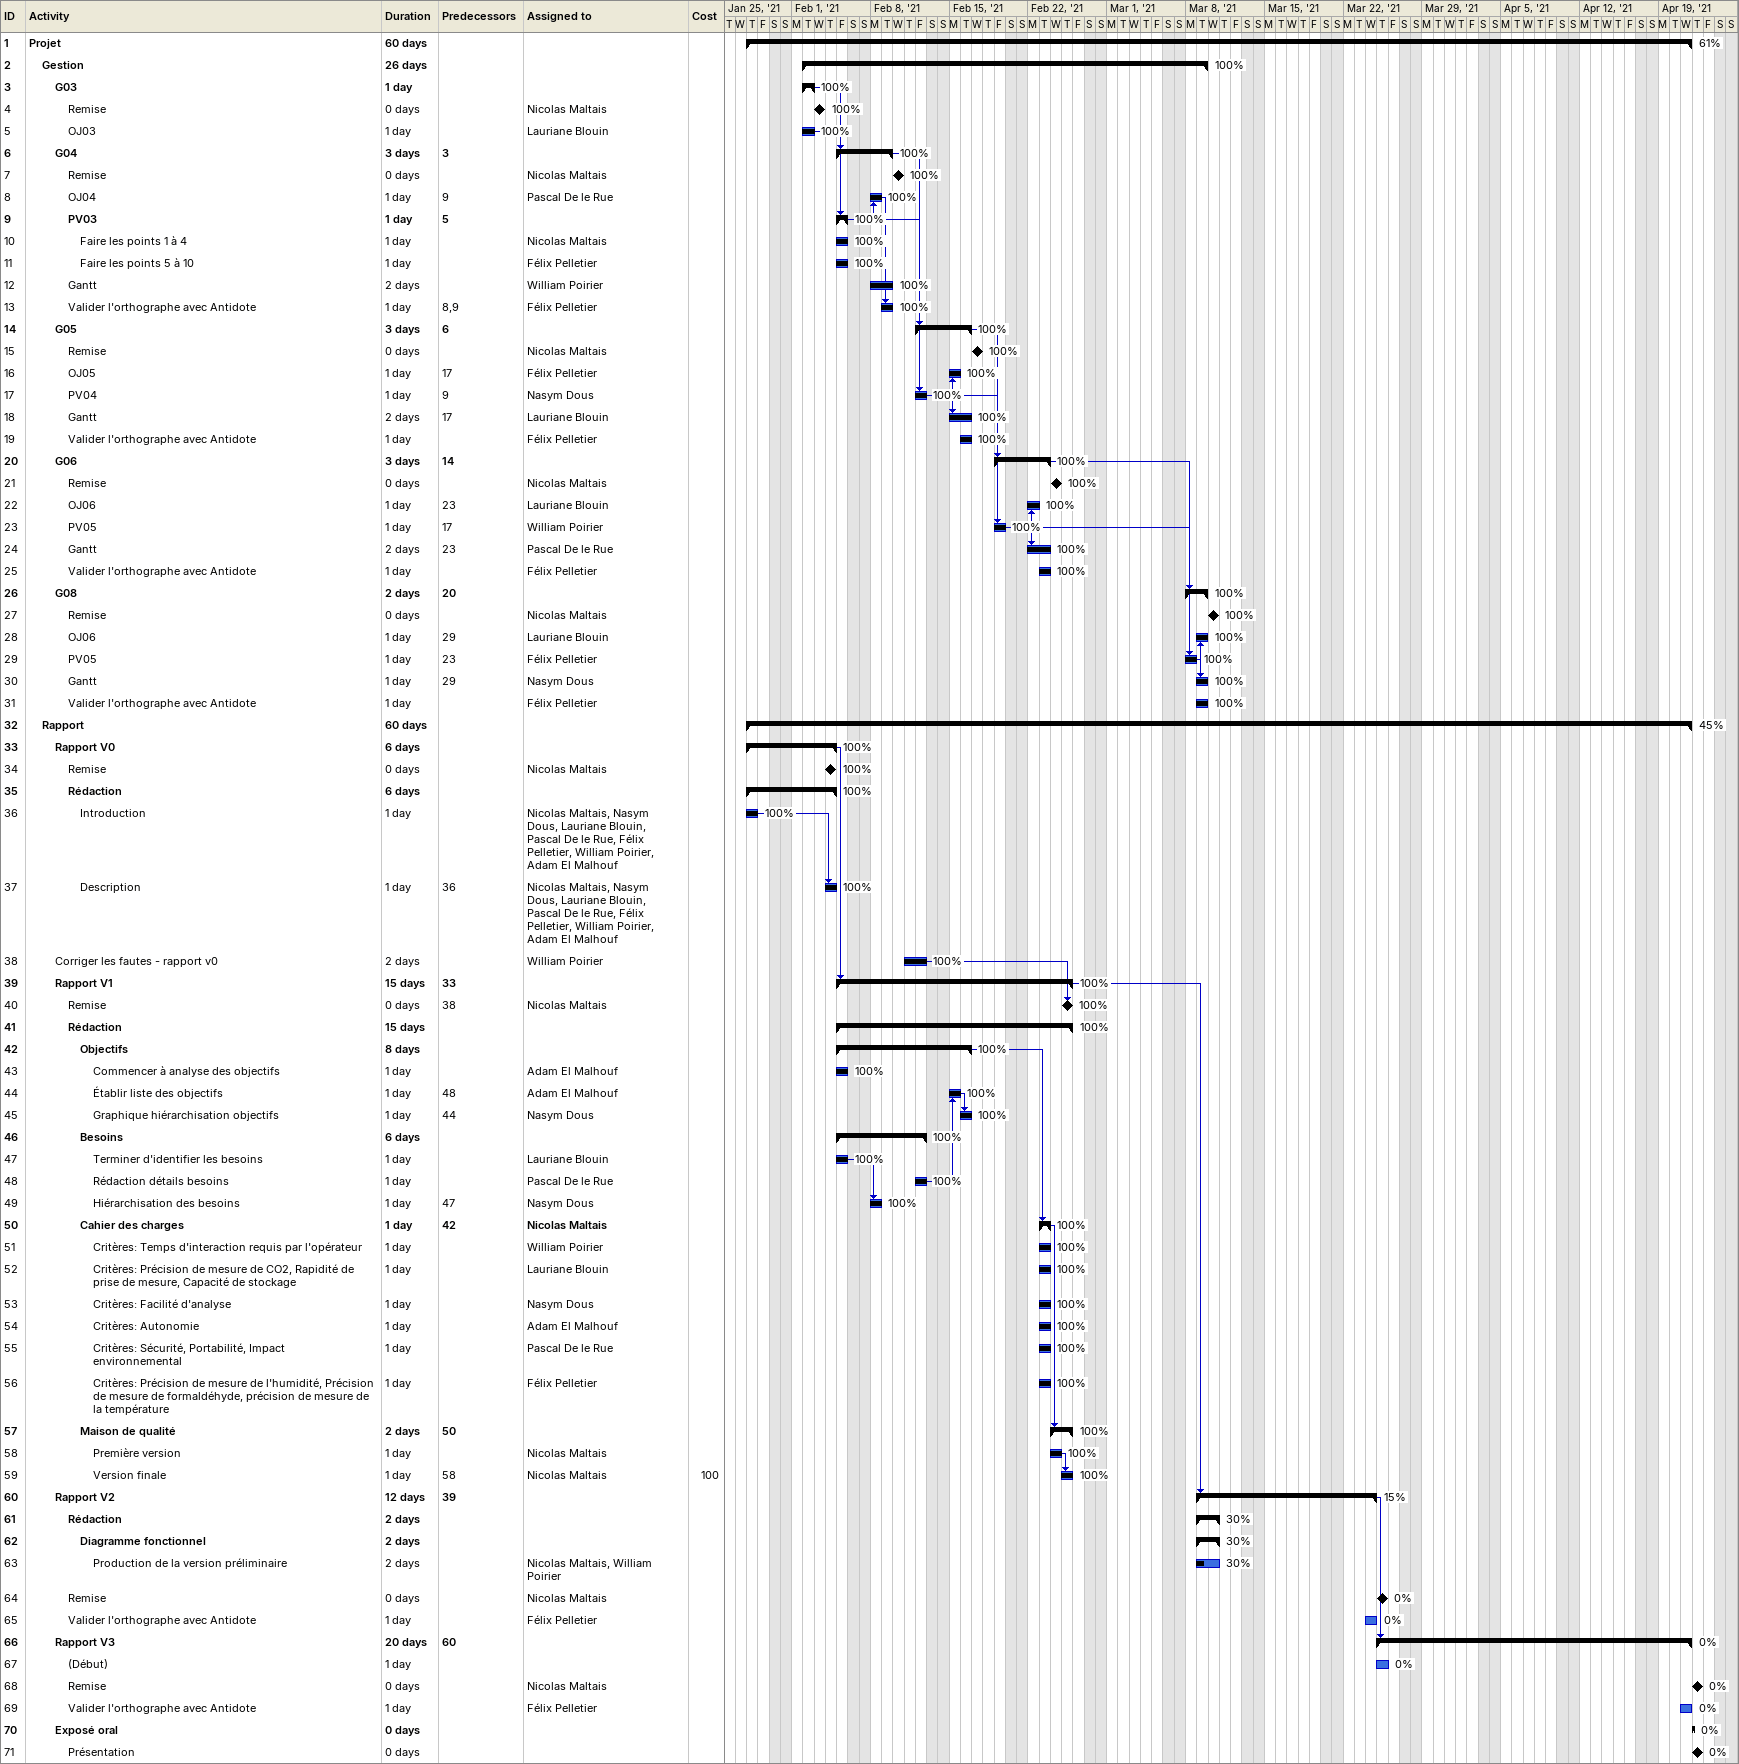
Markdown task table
| ID | Level | Task | Duration | Start | Finish | Predecessors | Resources | % complete | Cost |
|---|---|---|---|---|---|---|---|---|---|
| 1 | 1 | **Projet** | 60d | 2021-01-28 | 2021-04-21 |  |  | 61 |  |
| 2 | 2 | **Gestion** | 26d | 2021-02-02 | 2021-03-09 |  |  | 100 |  |
| 3 | 3 | **G03** | 1d | 2021-02-02 | 2021-02-02 |  |  | 100 |  |
| 4 | 4 | Remise | 0d | 2021-02-03 | 2021-02-03 |  | Nicolas Maltais | 100 |  |
| 5 | 4 | OJ03 | 1d | 2021-02-02 | 2021-02-02 |  | Lauriane Blouin | 100 |  |
| 6 | 3 | **G04** | 3d | 2021-02-05 | 2021-02-09 | 3 |  | 100 |  |
| 7 | 4 | Remise | 0d | 2021-02-10 | 2021-02-10 |  | Nicolas Maltais | 100 |  |
| 8 | 4 | OJ04 | 1d | 2021-02-08 | 2021-02-08 | 9 | Pascal De le Rue | 100 |  |
| 9 | 4 | **PV03** | 1d | 2021-02-05 | 2021-02-05 | 5 |  | 100 |  |
| 10 | 5 | Faire les points 1 à 4 | 1d | 2021-02-05 | 2021-02-05 |  | Nicolas Maltais | 100 |  |
| 11 | 5 | Faire les points 5 à 10 | 1d | 2021-02-05 | 2021-02-05 |  | Félix Pelletier | 100 |  |
| 12 | 4 | Gantt | 2d | 2021-02-08 | 2021-02-09 |  | William Poirier | 100 |  |
| 13 | 4 | Valider l'orthographe avec Antidote | 1d | 2021-02-09 | 2021-02-09 | 8, 9 | Félix Pelletier | 100 |  |
| 14 | 3 | **G05** | 3d | 2021-02-12 | 2021-02-16 | 6 |  | 100 |  |
| 15 | 4 | Remise | 0d | 2021-02-17 | 2021-02-17 |  | Nicolas Maltais | 100 |  |
| 16 | 4 | OJ05 | 1d | 2021-02-15 | 2021-02-15 | 17 | Félix Pelletier | 100 |  |
| 17 | 4 | PV04 | 1d | 2021-02-12 | 2021-02-12 | 9 | Nasym Dous | 100 |  |
| 18 | 4 | Gantt | 2d | 2021-02-15 | 2021-02-16 | 17 | Lauriane Blouin | 100 |  |
| 19 | 4 | Valider l'orthographe avec Antidote | 1d | 2021-02-16 | 2021-02-16 |  | Félix Pelletier | 100 |  |
| 20 | 3 | **G06** | 3d | 2021-02-19 | 2021-02-23 | 14 |  | 100 |  |
| 21 | 4 | Remise | 0d | 2021-02-24 | 2021-02-24 |  | Nicolas Maltais | 100 |  |
| 22 | 4 | OJ06 | 1d | 2021-02-22 | 2021-02-22 | 23 | Lauriane Blouin | 100 |  |
| 23 | 4 | PV05 | 1d | 2021-02-19 | 2021-02-19 | 17 | William Poirier | 100 |  |
| 24 | 4 | Gantt | 2d | 2021-02-22 | 2021-02-23 | 23 | Pascal De le Rue | 100 |  |
| 25 | 4 | Valider l'orthographe avec Antidote | 1d | 2021-02-23 | 2021-02-23 |  | Félix Pelletier | 100 |  |
| 26 | 3 | **G08** | 2d | 2021-03-08 | 2021-03-09 | 20 |  | 100 |  |
| 27 | 4 | Remise | 0d | 2021-03-10 | 2021-03-10 |  | Nicolas Maltais | 100 |  |
| 28 | 4 | OJ06 | 1d | 2021-03-09 | 2021-03-09 | 29 | Lauriane Blouin | 100 |  |
| 29 | 4 | PV05 | 1d | 2021-03-08 | 2021-03-08 | 23 | Félix Pelletier | 100 |  |
| 30 | 4 | Gantt | 1d | 2021-03-09 | 2021-03-09 | 29 | Nasym Dous | 100 |  |
| 31 | 4 | Valider l'orthographe avec Antidote | 1d | 2021-03-09 | 2021-03-09 |  | Félix Pelletier | 100 |  |
| 32 | 2 | **Rapport** | 60d | 2021-01-28 | 2021-04-21 |  |  | 45 |  |
| 33 | 3 | **Rapport V0** | 6d | 2021-01-28 | 2021-02-04 |  |  | 100 |  |
| 34 | 4 | Remise | 0d | 2021-02-04 | 2021-02-04 |  | Nicolas Maltais | 100 |  |
| 35 | 4 | **Rédaction** | 6d | 2021-01-28 | 2021-02-04 |  |  | 100 |  |
| 36 | 5 | Introduction | 1d | 2021-01-28 | 2021-01-28 |  | Nicolas Maltais, Nasym Dous, Lauriane Blouin, Pascal De le Rue, Félix Pelletier, William Poirier, Adam El Malhouf | 100 |  |
| 37 | 5 | Description | 1d | 2021-02-04 | 2021-02-04 | 36 | Nicolas Maltais, Nasym Dous, Lauriane Blouin, Pascal De le Rue, Félix Pelletier, William Poirier, Adam El Malhouf | 100 |  |
| 38 | 3 | Corriger les fautes - rapport v0 | 2d | 2021-02-11 | 2021-02-12 |  | William Poirier | 100 |  |
| 39 | 3 | **Rapport V1** | 15d | 2021-02-05 | 2021-02-25 | 33 |  | 100 |  |
| 40 | 4 | Remise | 0d | 2021-02-25 | 2021-02-25 | 38 | Nicolas Maltais | 100 |  |
| 41 | 4 | **Rédaction** | 15d | 2021-02-05 | 2021-02-25 |  |  | 100 |  |
| 42 | 5 | **Objectifs** | 8d | 2021-02-05 | 2021-02-16 |  |  | 100 |  |
| 43 | 6 | Commencer à analyse des objectifs | 1d | 2021-02-05 | 2021-02-05 |  | Adam El Malhouf | 100 |  |
| 44 | 6 | Établir liste des objectifs | 1d | 2021-02-15 | 2021-02-15 | 48 | Adam El Malhouf | 100 |  |
| 45 | 6 | Graphique hiérarchisation objectifs | 1d | 2021-02-16 | 2021-02-16 | 44 | Nasym Dous | 100 |  |
| 46 | 5 | **Besoins** | 6d | 2021-02-05 | 2021-02-12 |  |  | 100 |  |
| 47 | 6 | Terminer d'identifier les besoins | 1d | 2021-02-05 | 2021-02-05 |  | Lauriane Blouin | 100 |  |
| 48 | 6 | Rédaction détails besoins | 1d | 2021-02-12 | 2021-02-12 |  | Pascal De le Rue | 100 |  |
| 49 | 6 | Hiérarchisation des besoins | 1d | 2021-02-08 | 2021-02-08 | 47 | Nasym Dous | 100 |  |
| 50 | 5 | **Cahier des charges** | 1d | 2021-02-23 | 2021-02-23 | 42 | Nicolas Maltais | 100 |  |
| 51 | 6 | Critères: Temps d'interaction requis par l'opérateur | 1d | 2021-02-23 | 2021-02-23 |  | William Poirier | 100 |  |
| 52 | 6 | Critères: Précision de mesure de CO2, Rapidité de prise de mesure, Capacité de stockage | 1d | 2021-02-23 | 2021-02-23 |  | Lauriane Blouin | 100 |  |
| 53 | 6 | Critères: Facilité d'analyse | 1d | 2021-02-23 | 2021-02-23 |  | Nasym Dous | 100 |  |
| 54 | 6 | Critères: Autonomie | 1d | 2021-02-23 | 2021-02-23 |  | Adam El Malhouf | 100 |  |
| 55 | 6 | Critères: Sécurité, Portabilité, Impact environnemental | 1d | 2021-02-23 | 2021-02-23 |  | Pascal De le Rue | 100 |  |
| 56 | 6 | Critères: Précision de mesure de l'humidité, Précision de mesure de formaldéhyde, précision de mesure de la température | 1d | 2021-02-23 | 2021-02-23 |  | Félix Pelletier | 100 |  |
| 57 | 5 | **Maison de qualité** | 2d | 2021-02-24 | 2021-02-25 | 50 |  | 100 |  |
| 58 | 6 | Première version | 1d | 2021-02-24 | 2021-02-24 |  | Nicolas Maltais | 100 |  |
| 59 | 6 | Version finale | 1d | 2021-02-25 | 2021-02-25 | 58 | Nicolas Maltais | 100 | 100 |
| 60 | 3 | **Rapport V2** | 12d | 2021-03-09 | 2021-03-24 | 39 |  | 15 |  |
| 61 | 4 | **Rédaction** | 2d | 2021-03-09 | 2021-03-10 |  |  | 30 |  |
| 62 | 5 | **Diagramme fonctionnel** | 2d | 2021-03-09 | 2021-03-10 |  |  | 30 |  |
| 63 | 6 | Production de la version préliminaire | 2d | 2021-03-09 | 2021-03-10 |  | Nicolas Maltais, William Poirier | 30 |  |
| 64 | 4 | Remise | 0d | 2021-03-25 | 2021-03-25 |  | Nicolas Maltais | 0 |  |
| 65 | 4 | Valider l'orthographe avec Antidote | 1d | 2021-03-24 | 2021-03-24 |  | Félix Pelletier | 0 |  |
| 66 | 3 | **Rapport V3** | 20d | 2021-03-25 | 2021-04-21 | 60 |  | 0 |  |
| 67 | 4 | (Début) | 1d | 2021-03-25 | 2021-03-25 |  |  | 0 |  |
| 68 | 4 | Remise | 0d | 2021-04-22 | 2021-04-22 |  | Nicolas Maltais | 0 |  |
| 69 | 4 | Valider l'orthographe avec Antidote | 1d | 2021-04-21 | 2021-04-21 |  | Félix Pelletier | 0 |  |
| 70 | 3 | **Exposé oral** | 0d | 2021-04-22 | 2021-04-22 |  |  | 0 |  |
| 71 | 4 | Présentation | 0d | 2021-04-22 | 2021-04-22 |  |  | 0 |  |
